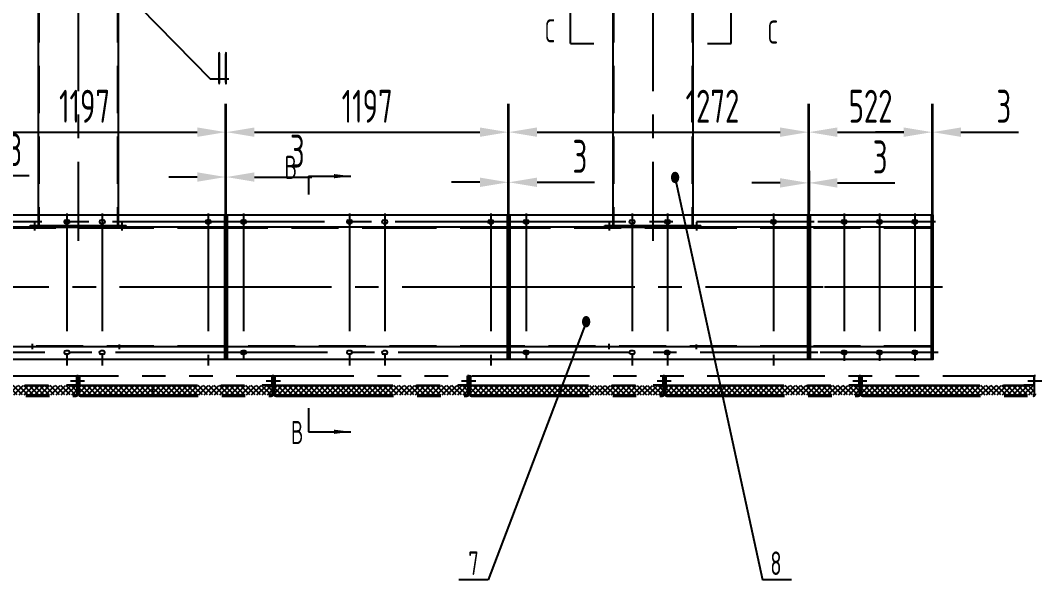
# Model space of a CAD drawing. Header units: millimetres. Extents: x 0 to 16800, y -462 to 11880.
# Drawn here: x 3889 to 8196, y 5031 to 7407 of the extents above; entities that cross this region are included whole.
import ezdxf
from ezdxf.enums import TextEntityAlignment as Align

# ---------------------------------------------------------------- set-up
doc = ezdxf.new("R2010")
doc.units = ezdxf.units.MM
doc.header["$LTSCALE"] = 400
for name, pattern in [('F', [0.75, 0.5, -0.25]), ('G', [2, 1.25, -0.25, 0.25, -0.25]), ('K', [2.5, 1.25, -0.25, 0.25, -0.25, 0.25, -0.25])]:
    doc.linetypes.add(name, pattern=pattern)
for name, color, linetype in [('01', 7, 'Continuous'), ('02', 1, 'Continuous'), ('04', 2, 'F'), ('05', 142, 'G'), ('07', 6, 'K'), ('08', 1, 'Continuous'), ('11', 3, 'Continuous')]:
    doc.layers.add(name, color=color, linetype=linetype)
doc.styles.get("Standard").update_dxf_attribs({"font": 'isocp', "width": 0.707, "bigfont": 'intecad.shx'})
doc.dimstyles.new('INTE', dxfattribs={"dimscale": 40, "dimtxt": 3.5, "dimasz": 3, "dimexe": 3, "dimexo": 0, "dimgap": 1, "dimtad": 1, "dimdec": 0, "dimdsep": 46, "dimtxsty": 'Standard', "dimcen": 0, "dimclrd": 1, "dimclre": 1, "dimclrt": 3, "dimaunit": 1, "dimadec": 0, "dimazin": 0, "dimtfac": 1, "dimtmove": 0, "dimatfit": 0, "dimfxl": 0, "dimarcsym": 0})
pattern_1 = [(45, (32201.197, -1405.669), (-11.22532, 11.22532), []), (135, (32201.197, -1405.669), (-11.22532, -11.22532), [])]

# ---------------------------------------------------------------- blocks, each defined once
blk = doc.blocks.new('bi36asdf')
at = {"layer": '01', "color": 7, "linetype": 'Continuous'}
for p, q in [((-1247, -7826.2), (-883.5, -7826.2)), ((-1247, -7826.2), (-1247, -8440.2)), ((-1243, -7826.2), (-1243, -8440.2)), ((-883.5, -7826.2), (-50, -7826.2)), ((-54, -7826.2), (-54, -8440.2)), ((-50, -7826.2), (-50, -8440.2)), ((-54, -7879.3), (-1243, -7879.3)), ((-1178.5, -7848.7), (-1168.5, -7848.7)), ((-1178.5, -7862.7), (-1168.5, -7862.7)), ((-728.5, -7848.7), (-718.5, -7848.7)), ((-728.5, -7862.7), (-718.5, -7862.7)), ((-578.5, -7848.8), (-568.5, -7848.8)), ((-578.5, -7862.8), (-568.5, -7862.8)), ((-128.5, -7848.7), (-118.5, -7848.7)), ((-128.5, -7862.7), (-118.5, -7862.7)), ((-54, -8387.2), (-1243, -8387.2)), ((-845.5, -8440.2), (-1247, -8440.2)), ((-50, -8440.2), (-845.5, -8440.2)), ((-718.5, -8403.7), (-728.5, -8403.7)), ((-718.5, -8417.7), (-728.5, -8417.7)), ((-569, -8404.3), (-579, -8404.3)), ((-569, -8418.3), (-579, -8418.3))]:
    blk.add_line(p, q, dxfattribs=at)
at = {"layer": '01'}
for p, q in [((-1168.5, -8403.7), (-1178.5, -8403.7)), ((-1168.5, -8417.7), (-1178.5, -8417.7))]:
    blk.add_line(p, q, dxfattribs=at)
at = {"layer": '01', "color": 7, "linetype": 'Continuous'}
for centre, start, end in [((-1178.5, -7855.7), 90, 270), ((-1168.5, -7855.7), 270, 90), ((-728.5, -7855.7), 90, 270), ((-718.5, -7855.7), 270, 90), ((-578.5, -7855.8), 90, 270), ((-568.5, -7855.8), 270, 90), ((-128.5, -7855.7), 90, 270), ((-118.5, -7855.7), 270, 90), ((-1178.5, -8410.7), 90, 270), ((-1168.5, -8410.7), 270, 90), ((-728.5, -8410.7), 90, 270), ((-718.5, -8410.7), 270, 90), ((-579, -8411.3), 90, 270), ((-569, -8411.3), 270, 90)]:
    blk.add_arc(centre, 7, start, end, dxfattribs=at)
at = {"layer": '04', "color": 2, "linetype": 'F'}
for p, q in [((-469.9, -7882.3), (-1243, -7882.3)), ((-54, -7882.3), (-469.9, -7882.3)), ((-54, -8384.2), (-1243, -8384.2))]:
    blk.add_line(p, q, dxfattribs=at)
at = {"layer": '05', "color": 4, "linetype": 'G'}
for p, q in [((-1173.5, -7820.7), (-1173.5, -8436.1)), ((-723.5, -7820.7), (-723.5, -8465.7)), ((-573.5, -7820.7), (-573.5, -8465.7)), ((-123.5, -7820.7), (-123.5, -8465.7)), ((-30.1, -7855.7), (-1273, -7855.7)), ((0.2, -8133.2), (-1305.5, -8133.2)), ((-869.9, -8397.3), (-869.9, -8373.6)), ((-499.9, -8396.4), (-499.9, -8377.3)), ((-17.3, -8410.7), (-1287, -8410.7))]:
    blk.add_line(p, q, dxfattribs=at)
blk = doc.blocks.new('789a162df')
at = {"layer": '01', "color": 7, "linetype": 'Continuous'}
for p, q in [((785.2, -7752.4), (1148.7, -7752.4)), ((785.2, -7752.4), (785.2, -8366.4)), ((789.2, -7752.4), (789.2, -8366.4)), ((1148.7, -7752.4), (1982.2, -7752.4)), ((1978.2, -7752.4), (1978.2, -8366.4)), ((1982.2, -7752.4), (1982.2, -8366.4)), ((853.7, -7774.9), (863.7, -7774.9)), ((853.7, -7788.9), (863.7, -7788.9)), ((1303.7, -7774.9), (1313.7, -7774.9)), ((1303.7, -7788.9), (1313.7, -7788.9)), ((1453.6, -7774.9), (1463.6, -7774.9)), ((1453.6, -7788.9), (1463.6, -7788.9)), ((1903.7, -7774.9), (1913.7, -7774.9)), ((1903.7, -7788.9), (1913.7, -7788.9)), ((1978.2, -7805.4), (789.2, -7805.4)), ((1978.2, -8313.4), (789.2, -8313.4)), ((1313.7, -8329.9), (1303.7, -8329.9)), ((1313.7, -8343.9), (1303.7, -8343.9)), ((1463.2, -8330.4), (1453.2, -8330.4)), ((1463.2, -8344.4), (1453.2, -8344.4)), ((1186.7, -8366.4), (785.2, -8366.4)), ((1982.2, -8366.4), (1186.7, -8366.4))]:
    blk.add_line(p, q, dxfattribs=at)
at = {"layer": '01'}
for p, q in [((863.7, -8329.9), (853.7, -8329.9)), ((863.7, -8343.9), (853.7, -8343.9))]:
    blk.add_line(p, q, dxfattribs=at)
at = {"layer": '01', "color": 7, "linetype": 'Continuous'}
for centre, start, end in [((853.7, -7781.9), 90, 270), ((863.7, -7781.9), 270, 90), ((1303.7, -7781.9), 90, 270), ((1313.7, -7781.9), 270, 90), ((1453.6, -7781.9), 90, 270), ((1463.6, -7781.9), 270, 90), ((1903.7, -7781.9), 90, 270), ((1913.7, -7781.9), 270, 90), ((853.7, -8336.9), 90, 270), ((863.7, -8336.9), 270, 90), ((1303.7, -8336.9), 90, 270), ((1313.7, -8336.9), 270, 90), ((1453.2, -8337.4), 90, 270), ((1463.2, -8337.4), 270, 90)]:
    blk.add_arc(centre, 7, start, end, dxfattribs=at)
at = {"layer": '04', "color": 2, "linetype": 'F'}
for p, q in [((1562.2, -7808.4), (789.2, -7808.4)), ((1978.2, -7808.4), (1562.2, -7808.4)), ((1978.2, -8310.4), (789.2, -8310.4))]:
    blk.add_line(p, q, dxfattribs=at)
at = {"layer": '05', "color": 4, "linetype": 'G'}
for p, q in [((858.7, -7746.9), (858.7, -8362.2)), ((1308.7, -7746.9), (1308.7, -8391.9)), ((1458.7, -7746.9), (1458.7, -8391.9)), ((1908.7, -7746.9), (1908.7, -8391.9)), ((2002.1, -7781.9), (759.1, -7781.9)), ((2032.3, -8059.4), (726.6, -8059.4)), ((2014.9, -8336.9), (745.1, -8336.9))]:
    blk.add_line(p, q, dxfattribs=at)
blk = doc.blocks.new('adqwea0dsf132qe')
at = {"layer": '01', "color": 7, "linetype": 'Continuous'}
for p, q in [((992.1, -8835.8), (1355.6, -8835.8)), ((992.1, -8835.8), (992.1, -9449.8)), ((996.1, -8835.8), (996.1, -9449.8)), ((1060.6, -8858.3), (1070.6, -8858.3)), ((1060.6, -8872.3), (1070.6, -8872.3)), ((1355.6, -8835.8), (2264.1, -8835.8)), ((1510.6, -8858.3), (1520.6, -8858.3)), ((1510.6, -8872.3), (1520.6, -8872.3)), ((1660.6, -8858.3), (1670.6, -8858.3)), ((1660.6, -8872.3), (1670.6, -8872.3)), ((2110.6, -8858.3), (2120.6, -8858.3)), ((2110.6, -8872.3), (2120.6, -8872.3)), ((2260.1, -8835.8), (2260.1, -9449.8)), ((2264.1, -8835.8), (2264.1, -9449.8)), ((2260.1, -8888.8), (996.1, -8888.8)), ((2260.1, -9396.8), (996.1, -9396.8)), ((1520.6, -9413.3), (1510.6, -9413.3)), ((1520.6, -9427.3), (1510.6, -9427.3)), ((1670.1, -9413.8), (1660.1, -9413.8)), ((1670.1, -9427.8), (1660.1, -9427.8)), ((1393.6, -9449.8), (992.1, -9449.8)), ((2264.1, -9449.8), (1393.6, -9449.8))]:
    blk.add_line(p, q, dxfattribs=at)
at = {"layer": '01'}
for p, q in [((1070.6, -9413.3), (1060.6, -9413.3)), ((1070.6, -9427.3), (1060.6, -9427.3))]:
    blk.add_line(p, q, dxfattribs=at)
at = {"layer": '01', "color": 7, "linetype": 'Continuous'}
for centre, start, end in [((1060.6, -8865.3), 90, 270), ((1070.6, -8865.3), 270, 90), ((1510.6, -8865.3), 90, 270), ((1520.6, -8865.3), 270, 90), ((1660.6, -8865.3), 90, 270), ((1670.6, -8865.3), 270, 90), ((2110.6, -8865.3), 90, 270), ((2120.6, -8865.3), 270, 90), ((1060.6, -9420.3), 90, 270), ((1070.6, -9420.3), 270, 90), ((1510.6, -9420.3), 90, 270), ((1520.6, -9420.3), 270, 90), ((1660.1, -9420.8), 90, 270), ((1670.1, -9420.8), 270, 90)]:
    blk.add_arc(centre, 7, start, end, dxfattribs=at)
at = {"layer": '04', "color": 2, "linetype": 'F'}
for p, q in [((1769.2, -8891.8), (996.1, -8891.8)), ((2260.1, -8891.8), (1769.2, -8891.8)), ((2260.1, -9393.8), (996.1, -9393.8))]:
    blk.add_line(p, q, dxfattribs=at)
at = {"layer": '05', "color": 4, "linetype": 'G'}
for p, q in [((2289.1, -8865.3), (966.1, -8865.3)), ((1065.6, -8830.3), (1065.6, -9445.6)), ((1515.6, -8830.3), (1515.6, -9475.3)), ((1665.6, -8830.3), (1665.6, -9475.3)), ((2115.6, -8830.3), (2115.6, -9475.3)), ((2326.8, -9142.8), (933.6, -9142.8)), ((1418.7, -9406.8), (1418.7, -9383.1)), ((1788.7, -9405.9), (1788.7, -9386.8)), ((2304.6, -9420.3), (952.1, -9420.3))]:
    blk.add_line(p, q, dxfattribs=at)
blk = doc.blocks.new('we713sf')
at = {"layer": '01', "color": 7, "linetype": 'Continuous'}
for p, q in [((937.8, -7979.6), (1459.8, -7979.6)), ((937.8, -7979.6), (937.8, -8593.6)), ((941.8, -7979.6), (941.8, -8593.6)), ((1081.3, -8002.1), (1091.3, -8002.1)), ((1231.3, -8002.1), (1241.3, -8002.1)), ((1381.3, -8002.1), (1391.3, -8002.1)), ((1455.8, -7979.6), (1455.8, -8593.6)), ((1459.8, -7979.6), (1459.8, -8593.6)), ((1455.8, -8032.6), (941.8, -8032.6)), ((1081.3, -8016.1), (1091.3, -8016.1)), ((1231.3, -8016.1), (1241.3, -8016.1)), ((1381.3, -8016.1), (1391.3, -8016.1)), ((1455.8, -8540.6), (941.8, -8540.6)), ((1459.8, -8593.6), (937.8, -8593.6))]:
    blk.add_line(p, q, dxfattribs=at)
at = {"layer": '01'}
for p, q in [((1091.1, -8557.2), (1081.1, -8557.2)), ((1091.1, -8571.2), (1081.1, -8571.2)), ((1241.3, -8557.1), (1231.3, -8557.1)), ((1241.3, -8571.1), (1231.3, -8571.1)), ((1391.3, -8557.1), (1381.3, -8557.1)), ((1391.3, -8571.1), (1381.3, -8571.1))]:
    blk.add_line(p, q, dxfattribs=at)
at = {"layer": '01', "color": 7, "linetype": 'Continuous'}
for centre, start, end in [((1081.3, -8009.1), 90, 270), ((1091.3, -8009.1), 270, 90), ((1231.3, -8009.1), 90, 270), ((1241.3, -8009.1), 270, 90), ((1381.3, -8009.1), 90, 270), ((1391.3, -8009.1), 270, 90), ((1081.1, -8564.2), 90, 270), ((1091.1, -8564.2), 270, 90), ((1231.3, -8564.1), 90, 270), ((1241.3, -8564.1), 270, 90), ((1381.3, -8564.1), 90, 270), ((1391.3, -8564.1), 270, 90)]:
    blk.add_arc(centre, 7, start, end, dxfattribs=at)
at = {"layer": '04', "color": 2, "linetype": 'F'}
for p, q in [((1455.8, -8035.6), (941.8, -8035.6)), ((1455.8, -8537.6), (941.8, -8537.6))]:
    blk.add_line(p, q, dxfattribs=at)
at = {"layer": '05', "color": 4, "linetype": 'G'}
for p, q in [((1474.6, -8009.1), (903.9, -8009.1)), ((1086.3, -7974.1), (1086.3, -8599.1)), ((1236.3, -7974.1), (1236.3, -8599.1)), ((1386.3, -7974.1), (1386.3, -8599.1)), ((1503.8, -8286.6), (887.5, -8286.6)), ((1485.4, -8564.1), (900.8, -8564.1))]:
    blk.add_line(p, q, dxfattribs=at)
blk = doc.blocks.new('adfqwe789a1dsf3')
at = {"layer": '01'}
for p, q in [((-558.4, -9797.6), (-558.4, -9389.4)), ((-558.4, -9389.4), (-554.4, -9389.4)), ((-554.4, -9797.6), (-554.4, -9389.4)), ((423.6, -9797.6), (423.6, -9389.4)), ((427.6, -9389.4), (423.6, -9389.4)), ((427.6, -9797.6), (427.6, -9389.4)), ((-558.4, -9797.6), (-554.4, -9797.6)), ((427.6, -9797.6), (423.6, -9797.6))]:
    blk.add_line(p, q, dxfattribs=at)
at = {"layer": '01', "color": 7, "linetype": 'Continuous'}
for p, q in [((-554.4, -9423.4), (423.6, -9423.4)), ((-554.4, -9763.6), (423.6, -9763.6))]:
    blk.add_line(p, q, dxfattribs=at)
at = {"layer": '04', "color": 2, "linetype": 'F'}
for p, q in [((-554.4, -9426.4), (423.6, -9426.4)), ((-554.4, -9760.6), (423.6, -9760.6))]:
    blk.add_line(p, q, dxfattribs=at)
at = {"layer": '05'}
blk.add_line((-542.4, -9408.4), (-585.4, -9408.4), dxfattribs=at)
at = {"layer": '05', "color": 4, "linetype": 'G'}
for p, q in [((408.5, -9408.4), (444.7, -9408.4)), ((-539.3, -9778.6), (-575.5, -9778.6)), ((408.5, -9778.6), (444.7, -9778.6))]:
    blk.add_line(p, q, dxfattribs=at)
blk = doc.blocks.new('15ad2')
at = {"layer": '05', "color": 4, "linetype": 'G'}
blk.add_line((-65.4, -8920.2), (-65.4, -10056.3), dxfattribs=at)
at = {"layer": '04', "rotation": 270}
blk.add_blockref('adfqwe789a1dsf3', (9528.1, -9568), dxfattribs=at)
blk = doc.blocks.new('CB')
at = {"layer": '07', "linetype": 'K'}
h = blk.add_hatch(dxfattribs=at)
h.set_pattern_fill('ANSI37', color=6, scale=5, style=0)
h.set_pattern_definition(pattern_1)
h.paths.add_polyline_path([(34706.9, -2.9), (33883.9, -2.9), (33883.9, -37.9, 0.414214), (33888.9, -42.9), (34701.9, -42.9, 0.414214), (34706.9, -37.9)])
h = blk.add_hatch(dxfattribs=at)
h.set_pattern_fill('ANSI37', color=6, scale=5, style=0)
h.set_pattern_definition(pattern_1)
h.paths.add_polyline_path([(35536.9, -2.9), (34715.9, -2.9), (34715.9, -37.9, 0.414214), (34720.9, -42.9), (35531.9, -42.9, 0.414214), (35536.9, -37.9)])
h = blk.add_hatch(dxfattribs=at)
h.set_pattern_fill('ANSI37', color=6, scale=5, style=0)
h.set_pattern_definition(pattern_1)
h.paths.add_polyline_path([(36366.9, -2.9), (35545.9, -2.9), (35545.9, -37.9, 0.414214), (35550.9, -42.9), (36361.9, -42.9, 0.414214), (36366.9, -37.9)])
h = blk.add_hatch(dxfattribs=at)
h.set_pattern_fill('ANSI37', color=6, scale=5, style=0)
h.set_pattern_definition(pattern_1)
h.paths.add_polyline_path([(37196.9, -2.9), (36375.9, -2.9), (36375.9, -37.9, 0.414214), (36380.9, -42.9), (37191.9, -42.9, 0.414214), (37196.9, -37.9)])
h = blk.add_hatch(dxfattribs=at)
h.set_pattern_fill('ANSI37', color=6, scale=5, style=0)
h.set_pattern_definition(pattern_1)
h.paths.add_polyline_path([(38028.9, -2.9), (37205.9, -2.9), (37205.9, -37.9, 0.414214), (37210.9, -42.9), (38023.9, -42.9, 0.414214), (38028.9, -37.9)])
h = blk.add_hatch(dxfattribs=at)
h.set_pattern_fill('ANSI37', color=6, scale=5, style=0)
h.set_pattern_definition(pattern_1)
h.paths.add_polyline_path([(38771.9, -2.9), (38037.9, -2.9), (38037.9, -37.9, 0.414214), (38042.9, -42.9), (38766.9, -42.9, 0.414214), (38771.9, -37.9)])
at = {"layer": '07', "color": 6, "linetype": 'K'}
for p, q in [((33382.4, 38.2), (38771.9, 38.2)), ((34737.7, 15.2), (34679.3, 15.2)), ((34704.9, -0.9), (34704.9, 38.2)), ((34706.9, 38.2), (34704.9, 38.2)), ((34711.4, 38.2), (34706.9, 38.2)), ((34706.9, -37.9), (34706.9, 38.2)), ((34711.4, -37.9), (34711.4, 38.2)), ((34711.4, 38.2), (34715.9, 38.2)), ((34711.4, -37.9), (34711.4, 38.2)), ((34715.9, -37.9), (34715.9, 38.2)), ((34715.9, 38.2), (34717.9, 38.2)), ((34717.9, -0.9), (34717.9, 38.2)), ((35569.7, 15.2), (35509.3, 15.2)), ((35534.9, -0.9), (35534.9, 38.2)), ((35536.9, 38.2), (35534.9, 38.2)), ((35541.4, 38.2), (35536.9, 38.2)), ((35536.9, -37.9), (35536.9, 38.2)), ((35541.4, 38.2), (35545.9, 38.2)), ((35541.4, -37.9), (35541.4, 38.2)), ((35541.4, -37.9), (35541.4, 38.2)), ((35545.9, -37.9), (35545.9, 38.2)), ((35545.9, 38.2), (35547.9, 38.2)), ((35547.9, -0.9), (35547.9, 38.2)), ((36399.7, 15.2), (36339.3, 15.2)), ((36364.9, -0.9), (36364.9, 38.2)), ((36366.9, 38.2), (36364.9, 38.2)), ((36371.4, 38.2), (36366.9, 38.2)), ((36366.9, -37.9), (36366.9, 38.2)), ((36371.4, 38.2), (36375.9, 38.2)), ((36371.4, -37.9), (36371.4, 38.2)), ((36371.4, -37.9), (36371.4, 38.2)), ((36375.9, -37.9), (36375.9, 38.2)), ((36375.9, 38.2), (36377.9, 38.2)), ((36377.9, -0.9), (36377.9, 38.2)), ((37229.7, 15.2), (37169.3, 15.2)), ((37194.9, -0.9), (37194.9, 38.2)), ((37196.9, 38.2), (37194.9, 38.2)), ((37201.4, 38.2), (37196.9, 38.2)), ((37196.9, -37.9), (37196.9, 38.2)), ((37201.4, 38.2), (37205.9, 38.2)), ((37201.4, -37.9), (37201.4, 38.2)), ((37201.4, -37.9), (37201.4, 38.2)), ((37205.9, -37.9), (37205.9, 38.2)), ((37205.9, 38.2), (37207.9, 38.2)), ((37207.9, -0.9), (37207.9, 38.2)), ((38059.7, 15.2), (38001.3, 15.2)), ((38026.9, -0.9), (38026.9, 38.2)), ((38028.9, 38.2), (38026.9, 38.2)), ((38033.4, 38.2), (38028.9, 38.2)), ((38028.9, -37.9), (38028.9, 38.2)), ((38033.4, 38.2), (38037.9, 38.2)), ((38033.4, -37.9), (38033.4, 38.2)), ((38033.4, -37.9), (38033.4, 38.2)), ((38037.9, -37.9), (38037.9, 38.2)), ((38037.9, 38.2), (38039.9, 38.2)), ((38039.9, -0.9), (38039.9, 38.2)), ((38804.7, 15.2), (38744.3, 15.2)), ((38769.9, -0.9), (38769.9, 38.2)), ((38771.9, 38.2), (38769.9, 38.2)), ((38776.4, 38.2), (38771.9, 38.2)), ((38771.9, -37.9), (38771.9, 38.2)), ((33883.9, -2.9), (34706.9, -2.9)), ((33885.9, -0.9), (34661, -0.9)), ((33888.9, -42.9), (34701.9, -42.9)), ((34704.9, -0.9), (34661, -0.9)), ((34715.9, -2.9), (35536.9, -2.9)), ((34717.9, -0.9), (35493, -0.9)), ((34720.9, -42.9), (35531.9, -42.9)), ((35534.9, -0.9), (35493, -0.9)), ((35545.9, -2.9), (36366.9, -2.9)), ((35547.9, -0.9), (36323, -0.9)), ((35550.9, -42.9), (36361.9, -42.9)), ((36364.9, -0.9), (36323, -0.9)), ((36375.9, -2.9), (37196.9, -2.9)), ((36377.9, -0.9), (37153, -0.9)), ((36380.9, -42.9), (37191.9, -42.9)), ((37194.9, -0.9), (37153, -0.9)), ((37205.9, -2.9), (38028.9, -2.9)), ((37207.9, -0.9), (37983, -0.9)), ((37210.9, -42.9), (38023.9, -42.9)), ((38026.9, -0.9), (37983, -0.9)), ((38037.9, -2.9), (38771.9, -2.9)), ((38039.9, -0.9), (38726, -0.9)), ((38042.9, -42.9), (38766.9, -42.9)), ((38769.9, -0.9), (38726, -0.9)), ((33888.9, -47.4), (34701.9, -47.4)), ((34720.9, -47.4), (35531.9, -47.4)), ((35550.9, -47.4), (36361.9, -47.4)), ((36380.9, -47.4), (37191.9, -47.4)), ((37210.9, -47.4), (38023.9, -47.4)), ((38042.9, -47.4), (38766.9, -47.4))]:
    blk.add_line(p, q, dxfattribs=at)
for centre, radius, start, end in [((34701.9, -37.9), 9.5, 270, 0), ((34701.9, -37.9), 5, 270, 0), ((34720.9, -37.9), 9.5, 180, 270), ((34720.9, -37.9), 5, 180, 270), ((35531.9, -37.9), 9.5, 270, 0), ((35531.9, -37.9), 5, 270, 0), ((35550.9, -37.9), 9.5, 180, 270), ((35550.9, -37.9), 5, 180, 270), ((36361.9, -37.9), 9.5, 270, 0), ((36361.9, -37.9), 5, 270, 0), ((36380.9, -37.9), 9.5, 180, 270), ((36380.9, -37.9), 5, 180, 270), ((37191.9, -37.9), 9.5, 270, 0), ((37191.9, -37.9), 5, 270, 0), ((37210.9, -37.9), 9.5, 180, 270), ((37210.9, -37.9), 5, 180, 270), ((38023.9, -37.9), 9.5, 270, 0), ((38023.9, -37.9), 5, 270, 0), ((38042.9, -37.9), 9.5, 180, 270), ((38042.9, -37.9), 5, 180, 270), ((38766.9, -37.9), 9.5, 270, 0), ((38766.9, -37.9), 5, 270, 0)]:
    blk.add_arc(centre, radius, start, end, dxfattribs=at)
at = {"layer": '07', "color": 6, "linetype": 'K', "width": 0.605172}
blk.add_text('\\M+5A1F1', height=15, dxfattribs=at).set_placement((35024.1, -32.7), (35033.1, -32.7), align=Align.FIT)
blk = doc.blocks.new('*D158')
at = {"layer": '08', "color": 1, "lineweight": -2}
for p, q in [((3563.2, 6580.9), (3563.2, 7051.9)), ((4760.2, 6580.9), (4760.2, 7051.9)), ((3683.2, 6931.9), (4640.2, 6931.9))]:
    blk.add_line(p, q, dxfattribs=at)
at = {"layer": '08', "color": 1}
for points in [[(3683.2, 6951.9), (3683.2, 6911.9), (3563.2, 6931.9)], [(4640.2, 6951.9), (4640.2, 6911.9), (4760.2, 6931.9)]]:
    blk.add_solid(points, dxfattribs=at)
at = {"layer": 'Defpoints', "color": 0}
for p in [(4760.2, 6931.9), (3563.2, 6580.9), (4760.2, 6580.9)]:
    blk.add_point(p, dxfattribs=at)
at = {"layer": '08', "color": 3, "insert": (4161.7, 7041.9), "char_height": 140, "attachment_point": 5}
blk.add_mtext('1197', dxfattribs=at)
blk = doc.blocks.new('*D159')
at = {"layer": '08', "color": 1, "lineweight": -2}
for p, q in [((3560.2, 6731.5), (3560.2, 6867.3)), ((3563.2, 6731.5), (3563.2, 6867.3)), ((3440.2, 6747.3), (3320.2, 6747.3)), ((3560.2, 6747.3), (3563.2, 6747.3)), ((3683.2, 6747.3), (3926.9, 6747.3))]:
    blk.add_line(p, q, dxfattribs=at)
at = {"layer": '08', "color": 1}
for points in [[(3440.2, 6767.3), (3440.2, 6727.3), (3560.2, 6747.3)], [(3683.2, 6767.3), (3683.2, 6727.3), (3563.2, 6747.3)]]:
    blk.add_solid(points, dxfattribs=at)
at = {"layer": 'Defpoints', "color": 0}
for p in [(3560.2, 6731.5), (3563.2, 6747.3), (3563.2, 6731.5)]:
    blk.add_point(p, dxfattribs=at)
at = {"layer": '08', "color": 3, "insert": (3865, 6857.3), "char_height": 140, "attachment_point": 5}
blk.add_mtext('3', dxfattribs=at)
blk = doc.blocks.new('*D160')
at = {"layer": '08', "color": 1, "lineweight": -2}
for p, q in [((4763.2, 6580.9), (4763.2, 7051.9)), ((5960.2, 6580.9), (5960.2, 7051.9)), ((4883.2, 6931.9), (5840.2, 6931.9))]:
    blk.add_line(p, q, dxfattribs=at)
at = {"layer": '08', "color": 1}
for points in [[(4883.2, 6951.9), (4883.2, 6911.9), (4763.2, 6931.9)], [(5840.2, 6951.9), (5840.2, 6911.9), (5960.2, 6931.9)]]:
    blk.add_solid(points, dxfattribs=at)
at = {"layer": 'Defpoints', "color": 0}
for p in [(5960.2, 6931.9), (4763.2, 6580.9), (5960.2, 6580.9)]:
    blk.add_point(p, dxfattribs=at)
at = {"layer": '08', "color": 3, "insert": (5361.7, 7041.9), "char_height": 140, "attachment_point": 5}
blk.add_mtext('1197', dxfattribs=at)
blk = doc.blocks.new('*D161')
at = {"layer": '08', "color": 1, "lineweight": -2}
for p, q in [((4760.2, 6580.9), (4760.2, 6861.3)), ((4763.2, 6580.9), (4763.2, 6861.3)), ((4640.2, 6741.3), (4520.2, 6741.3)), ((4760.2, 6741.3), (4763.2, 6741.3)), ((4883.2, 6741.3), (5126.9, 6741.3))]:
    blk.add_line(p, q, dxfattribs=at)
at = {"layer": '08', "color": 1}
for points in [[(4640.2, 6761.3), (4640.2, 6721.3), (4760.2, 6741.3)], [(4883.2, 6761.3), (4883.2, 6721.3), (4763.2, 6741.3)]]:
    blk.add_solid(points, dxfattribs=at)
at = {"layer": 'Defpoints', "color": 0}
for p in [(4763.2, 6741.3), (4760.2, 6580.9), (4763.2, 6580.9)]:
    blk.add_point(p, dxfattribs=at)
at = {"layer": '08', "color": 3, "insert": (5065, 6851.3), "char_height": 140, "attachment_point": 5}
blk.add_mtext('3', dxfattribs=at)
blk = doc.blocks.new('*D162')
at = {"layer": '08', "color": 1, "lineweight": -2}
for p, q in [((5963.2, 6580.9), (5963.2, 7051.9)), ((7235.2, 6580.9), (7235.2, 7051.9)), ((6083.2, 6931.9), (7115.2, 6931.9))]:
    blk.add_line(p, q, dxfattribs=at)
at = {"layer": '08', "color": 1}
for points in [[(6083.2, 6951.9), (6083.2, 6911.9), (5963.2, 6931.9)], [(7115.2, 6951.9), (7115.2, 6911.9), (7235.2, 6931.9)]]:
    blk.add_solid(points, dxfattribs=at)
at = {"layer": 'Defpoints', "color": 0}
for p in [(7235.2, 6931.9), (5963.2, 6580.9), (7235.2, 6580.9)]:
    blk.add_point(p, dxfattribs=at)
at = {"layer": '08', "color": 3, "insert": (6827.8, 7041.9), "char_height": 140, "attachment_point": 5}
blk.add_mtext('1272', dxfattribs=at)
blk = doc.blocks.new('*D163')
at = {"layer": '08', "color": 1, "lineweight": -2}
for p, q in [((5960.2, 6719), (5960.2, 6839)), ((5963.2, 6719), (5963.2, 6839)), ((5840.2, 6719), (5720.2, 6719)), ((5960.2, 6719), (5963.2, 6719)), ((6083.2, 6719), (6326.9, 6719))]:
    blk.add_line(p, q, dxfattribs=at)
at = {"layer": '08', "color": 1}
for points in [[(5840.2, 6739), (5840.2, 6699), (5960.2, 6719)], [(6083.2, 6739), (6083.2, 6699), (5963.2, 6719)]]:
    blk.add_solid(points, dxfattribs=at)
at = {"layer": 'Defpoints', "color": 0}
for p in [(5960.2, 6719), (5963.2, 6719), (5963.2, 6719)]:
    blk.add_point(p, dxfattribs=at)
at = {"layer": '08', "color": 3, "insert": (6265, 6829), "char_height": 140, "attachment_point": 5}
blk.add_mtext('3', dxfattribs=at)
blk = doc.blocks.new('*D164')
at = {"layer": '08', "color": 1, "lineweight": -2}
for p, q in [((7238.2, 6580.9), (7238.2, 7051.9)), ((7760.2, 6580.9), (7760.2, 7051.9)), ((7358.2, 6931.9), (7640.2, 6931.9))]:
    blk.add_line(p, q, dxfattribs=at)
at = {"layer": '08', "color": 1}
for points in [[(7358.2, 6951.9), (7358.2, 6911.9), (7238.2, 6931.9)], [(7640.2, 6951.9), (7640.2, 6911.9), (7760.2, 6931.9)]]:
    blk.add_solid(points, dxfattribs=at)
at = {"layer": 'Defpoints', "color": 0}
for p in [(7760.2, 6931.9), (7238.2, 6580.9), (7760.2, 6580.9)]:
    blk.add_point(p, dxfattribs=at)
at = {"layer": '08', "color": 3, "insert": (7499.2, 7041.9), "char_height": 140, "attachment_point": 5}
blk.add_mtext('522', dxfattribs=at)
blk = doc.blocks.new('*D165')
at = {"layer": '08', "color": 1, "lineweight": -2}
for p, q in [((7235.2, 6767.9), (7235.2, 6596.5)), ((7238.2, 6767.9), (7238.2, 6596.5)), ((7115.2, 6716.5), (6995.2, 6716.5)), ((7235.2, 6716.5), (7238.2, 6716.5)), ((7358.2, 6716.5), (7601.9, 6716.5))]:
    blk.add_line(p, q, dxfattribs=at)
at = {"layer": '08', "color": 1}
for points in [[(7115.2, 6736.5), (7115.2, 6696.5), (7235.2, 6716.5)], [(7358.2, 6736.5), (7358.2, 6696.5), (7238.2, 6716.5)]]:
    blk.add_solid(points, dxfattribs=at)
at = {"layer": 'Defpoints', "color": 0}
for p in [(7235.2, 6767.9), (7238.2, 6767.9), (7238.2, 6716.5)]:
    blk.add_point(p, dxfattribs=at)
at = {"layer": '08', "color": 3, "insert": (7540, 6826.5), "char_height": 140, "attachment_point": 5}
blk.add_mtext('3', dxfattribs=at)
blk = doc.blocks.new('*D166')
at = {"layer": '08', "color": 1, "lineweight": -2}
for p, q in [((7760.2, 6580.9), (7760.2, 7051.9)), ((7763.2, 6580.9), (7763.2, 7051.9)), ((7640.2, 6931.9), (7520.2, 6931.9)), ((7760.2, 6931.9), (7763.2, 6931.9)), ((7883.2, 6931.9), (8126.9, 6931.9))]:
    blk.add_line(p, q, dxfattribs=at)
at = {"layer": '08', "color": 1}
for points in [[(7640.2, 6951.9), (7640.2, 6911.9), (7760.2, 6931.9)], [(7883.2, 6951.9), (7883.2, 6911.9), (7763.2, 6931.9)]]:
    blk.add_solid(points, dxfattribs=at)
at = {"layer": 'Defpoints', "color": 0}
for p in [(7763.2, 6931.9), (7760.2, 6580.9), (7763.2, 6580.9)]:
    blk.add_point(p, dxfattribs=at)
at = {"layer": '08', "color": 3, "insert": (8065, 7041.9), "char_height": 140, "attachment_point": 5}
blk.add_mtext('3', dxfattribs=at)

msp = doc.modelspace()

# ---------------------------------------------------------------- linework, layer by layer
at = {"layer": '01'}
for p, q in [((6224.5, 7308.8), (6324.5, 7308.8)), ((6806.9, 7308.8), (6906.9, 7308.8)), ((5112.7, 6745), (5112.7, 6667.5)), ((5112.7, 5759.5), (5112.7, 5659.5))]:
    msp.add_line(p, q, dxfattribs=at)
at = {"layer": '01', "color": 7, "linetype": 'Continuous'}
for points in [[(4760.2, 6580.9), (4763.2, 6580.9), (4763.2, 5966.9), (4760.2, 5966.9)], [(5960.2, 6580.9), (5963.2, 6580.9), (5963.2, 5966.9), (5960.2, 5966.9)], [(7235.2, 6580.9), (7238.2, 6580.9), (7238.2, 5966.9), (7235.2, 5966.9)], [(7760.2, 6580.9), (7763.2, 6580.9), (7763.2, 5966.9), (7760.2, 5966.9)], [(3930.6, 6527.9), (4338.8, 6527.9), (4338.8, 6530.9), (3930.6, 6530.9)], [(6370.6, 6527.9), (6778.8, 6527.9), (6778.8, 6530.9), (6370.6, 6530.9)]]:
    msp.add_lwpolyline(points, close=True, dxfattribs=at)
at = {"layer": '02'}
for p, q in [((4396.1, 7462.8), (4694.4, 7157.8)), ((6224.5, 7308.8), (6224.5, 7488.8)), ((6906.9, 7308.8), (6906.9, 7488.8)), ((4694.4, 7157.8), (4774.4, 7157.8)), ((5112.7, 6745), (5292.7, 6745)), ((6669.3, 6736.9), (7040.1, 5031.3)), ((6291.5, 6124.4), (5875.4, 5031.3)), ((5112.7, 5659.5), (5292.7, 5659.5)), ((5875.4, 5031.3), (5751.4, 5031.3)), ((7164.1, 5031.3), (7040.1, 5031.3))]:
    msp.add_line(p, q, dxfattribs=at)
for points in [[(5292.7, 6745, 0, 18, 0), (5220.7, 6745, 0, 0, 0)], [(5292.7, 5659.5, 0, 18, 0), (5220.7, 5659.5, 0, 0, 0)]]:
    msp.add_lwpolyline(points, format="xyseb", dxfattribs=at)

# ---------------------------------------------------------------- block references
at = {"layer": '01'}
msp.add_blockref('CB', (-30576.7, 5858.8), dxfattribs=at)
at = {"layer": '04'}
for name, p in [('15ad2', (4200.1, 16526.5)), ('15ad2', (6640.1, 16526.5)), ('bi36asdf', (4810.2, 14407.1)), ('789a162df', (3978, 14333.3)), ('adqwea0dsf132qe', (4971, 15416.7)), ('we713sf', (6300.4, 14560.5))]:
    msp.add_blockref(name, p, dxfattribs=at)

# ---------------------------------------------------------------- texts
at = {"layer": '02', "char_height": 40, "attachment_point": 5}
for insert in [(6669.3, 6736.9), (6291.5, 6124.4)]:
    msp.add_mtext('{\\fSimSun|b0|i0|c134|p2;●}', dxfattribs=dict(at, insert=insert))
at = {"layer": '05', "insert": (4718.9, 7273.5), "char_height": 140, "attachment_point": 1}
msp.add_mtext('{\\C3;II}', dxfattribs=at)
at = {"layer": '11', "width": 0.707}
for s, p in [('C', (6115.5, 7284)), ('C', (7061.6, 7278.5)), ('B', (5011, 6704.3)), ('B', (5038.1, 5578.2))]:
    msp.add_text(s, height=98, dxfattribs=at).set_placement(p, align=Align.BOTTOM_LEFT)
for s, p in [('7', (5813.4, 5051.3)), ('8', (7097.4, 5051.3))]:
    msp.add_text(s, height=100, dxfattribs=at).set_placement(p, align=Align.CENTER)

# ---------------------------------------------------------------- dimensions: what is measured, and where the dimension line sits
at = {"layer": '08'}
for base, p1, p2, picture, middle in [((4760.2, 6931.9), (3563.2, 6580.9), (4760.2, 6580.9), '*D158', (4161.7, 7041.9)), ((5960.2, 6931.9), (4763.2, 6580.9), (5960.2, 6580.9), '*D160', (5361.7, 7041.9)), ((7760.2, 6931.9), (7238.2, 6580.9), (7760.2, 6580.9), '*D164', (7499.2, 7041.9)), ((7763.2, 6931.9), (7760.2, 6580.9), (7763.2, 6580.9), '*D166', (8065, 7041.9)), ((3563.2, 6747.3), (3560.2, 6731.5), (3563.2, 6731.5), '*D159', (3865, 6857.3)), ((4763.2, 6741.3), (4760.2, 6580.9), (4763.2, 6580.9), '*D161', (5065, 6851.3)), ((5963.2, 6719), (5960.2, 6719), (5963.2, 6719), '*D163', (6265, 6829)), ((7238.2, 6716.5), (7235.2, 6767.9), (7238.2, 6767.9), '*D165', (7540, 6826.5))]:
    dim = msp.add_linear_dim(base=base, p1=p1, p2=p2, dimstyle='INTE', dxfattribs=at)
    dim.commit()
    dim.dimension.update_dxf_attribs({"geometry": picture, "text_midpoint": middle})
dim = msp.add_linear_dim(base=(7235.2, 6931.9), p1=(5963.2, 6580.9), p2=(7235.2, 6580.9), dimstyle='INTE', dxfattribs=at)
dim.commit()
dim.dimension.update_dxf_attribs({"geometry": '*D162', "text_midpoint": (6827.8, 6931.9), "dimtype": 160})

doc.saveas('drawing.dxf')
